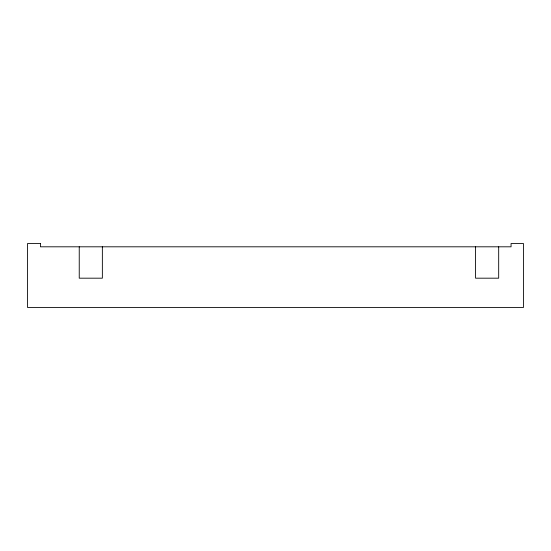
<?xml version="1.0" encoding="UTF-8"?>
<svg xmlns="http://www.w3.org/2000/svg" width="551" height="551" viewBox="0 0 551 551"><rect width="100%" height="100%" fill="white"/><g stroke="black" fill="none" stroke-linecap="round" stroke-linejoin="round"><path stroke-width="0.83" d="M498.683 246.807L498.683 278.186L475.561 278.186L475.561 246.807M102.362 246.807L102.362 278.186L79.241 278.186L79.241 246.807M40.437 243.508L27.55 243.508L27.55 307.492L523.45 307.492L523.45 243.508L511.066 243.508L511.066 246.807L40.437 246.807L40.437 243.508"/></g></svg>
